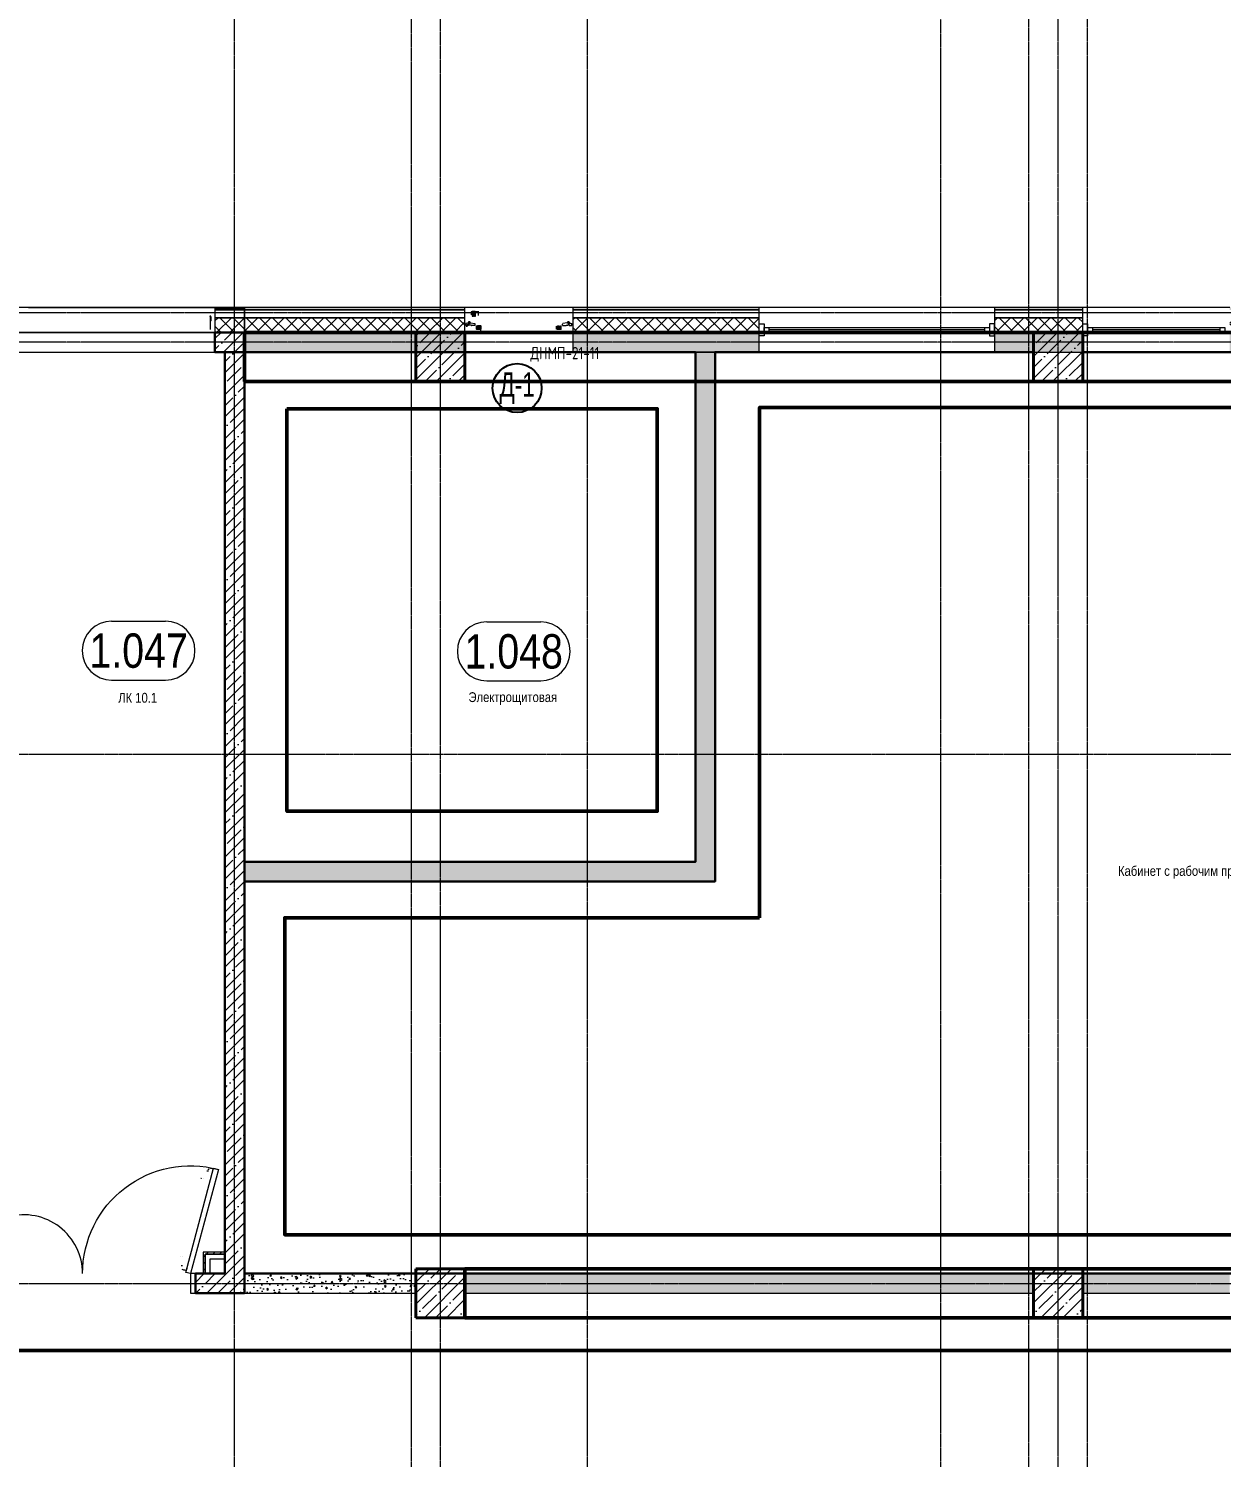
# Model space of a CAD drawing. Header units: millimetres. Extents: x -24360 to 609566, y -391049 to 148426.
# Drawn here: x 2099 to 14265, y 89125 to 103700 of the extents above; entities that cross this region are included whole.
import ezdxf
from ezdxf.enums import TextEntityAlignment as Align

# ---------------------------------------------------------------- set-up
doc = ezdxf.new("R2010")
doc.units = ezdxf.units.MM
for name, pattern in [('ACAD_ISO10W100', [18, 12, -3, 0, -3]), ('CENTER', [50.8, 31.75, -6.35, 6.35, -6.35]), ('CENTER2', [28.575, 19.05, -3.175, 3.175, -3.175]), ('HIDDEN2', [4.7625, 3.175, -1.5875])]:
    doc.linetypes.add(name, pattern=pattern)
doc.layers.get('Defpoints').update_dxf_attribs({"color": 140})
for name, color, linetype in [('001', 7, 'Continuous'), ('CENTER', 1, 'CENTER'), ('АР_Двери марка', 7, 'Continuous')]:
    doc.layers.add(name, color=color, linetype=linetype)
for name, color, linetype, lineweight in [('A-Wall-Open', 8, 'Continuous', 0), ('A-Wall_Материал_Газоблок_Контур', 250, 'Continuous', 0), ('Cen', 1, 'CENTER2', 13), ('DIM', 5, 'Continuous', 9), ('KONT', 7, 'Continuous', 35), ('OSN', 7, 'Continuous', 0), ('АР_Area', 5, 'Continuous', 5), ('АР_Двери_внутренние', 5, 'Continuous', 9), ('АР_Двери_внутренние_антипаника', 7, 'Continuous', 0), ('АР_Колонны', 70, 'Continuous', 30), ('АР_Окна', 4, 'Continuous', 5), ('АР_Стены ГКЛ', 1, 'Continuous', 15), ('АР_Стены ЖБ', 7, 'Continuous', 30), ('АР_Стены ПЕНОблок', 52, 'Continuous', 20), ('АР_Тонкая', 254, 'Continuous', 5), ('АР_Утеплитель', 31, 'Continuous', 0), ('АР_Штриховка', 8, 'Continuous', 0), ('Витражные конструкции', 252, 'Continuous', 15), ('Оси', 1, 'ACAD_ISO10W100', 13), ('осново', 7, 'Continuous', 30), ('РД_Отметка', 7, 'Continuous', 0), ('Штриховка', 7, 'Continuous', 30)]:
    doc.layers.add(name, color=color, linetype=linetype, lineweight=lineweight)
doc.layers.add('АР_Оси_РД_100', color=7, linetype='Continuous', lineweight=0, true_color=0x525252)
doc.layers.add('РД_Оси_100', color=7, linetype='Continuous', lineweight=0, true_color=0x525252)
doc.layers.add('КР_Балки-0.5', color=60, linetype='Continuous', lineweight=50, plot=False)
doc.layers.add('РД_Витраж_проем', color=80, linetype='Continuous', lineweight=0, plot=False)
doc.styles.add('Arial_Narrow_08', font='ARIALN.TTF', dxfattribs={"width": 0.8})
doc.styles.add('DIM', font='simplex.shx', dxfattribs={"width": 0.75})
doc.styles.add('style1', font='ARIALN.TTF')

# ---------------------------------------------------------------- blocks, each defined once
blk = doc.blocks.new('СОШ_2200_АР_ОСИ_М100_28.05.24')
at = {"layer": 'АР_Оси_РД_100', "linetype": 'CENTER2'}
for p, q in [((4200, -6155), (4200, 139938.679)), ((-5954.958, 96300), (119910, 96300)), ((-5954.958, 90900), (119910, 90900))]:
    blk.add_line(p, q, dxfattribs=at)
for points in [[(5849.555, 139938.679), (6000, 139538.679), (6000, -6194.559)], [(6300, -6195.83), (6300, 139538.679), (6450, 139938.679)], [(7800, -6155), (7800, 139938.679)], [(11400, 139938.679), (11400, -6155)], [(12000.12, -6155), (12300, -5755), (12300, 139538.679), (12000, 139938.679)], [(12600, -6155), (12600, 139938.679)], [(13200, -6155), (12900, -5755), (12900, 139538.679), (13220.167, 139939.357)], [(119910, 100950), (119410, 100800), (-5454.958, 100800), (-5954.958, 100950)], [(119910, 100350), (119410, 100500), (-5454.958, 100500), (-5954.958, 100350)]]:
    blk.add_lwpolyline(points, dxfattribs=at)
blk = doc.blocks.new('VS_5i5x45')
for p, q in [((-5, -4), (-5, 4)), ((-5, 4), (-5, 4)), ((-1, 4), (-5, 4)), ((-5, 0), (-5, 4)), ((-1, 3), (-5, 3)), ((-5, 0), (-5, -4)), ((-1, 3), (-3, 3)), ((-1, 5), (-1, 4)), ((-1, 5), (-1, 5)), ((-1, 5), (-1, 0)), ((-1, 0), (-1, 5)), ((-1, 3), (24, 3)), ((-1, 0), (-1, -5)), ((-1, -5), (-1, 0)), ((24, 3), (25, -3)), ((24, 2), (24, 3)), ((24, 2), (25, -2)), ((24, 2), (25, 2)), ((25, 2), (26, 3)), ((25, 2), (26, -2)), ((26, 3), (27, -3)), ((26, 2), (26, 3)), ((26, 2), (27, -2)), ((26, 2), (27, 2)), ((27, 3), (28, -3)), ((27, 2), (27, 3)), ((28, 2), (27, 3)), ((27, 2), (28, -2)), ((28, 2), (29, -2)), ((28, 2), (29, 2)), ((29, 3), (30, -3)), ((30, 2), (29, 3)), ((29, 2), (29, 3)), ((29, 2), (30, -2)), ((30, 2), (30, -2)), ((30, 2), (31, 2)), ((31, 3), (32, -3)), ((31, 2), (31, 3)), ((31, 2), (31, 3)), ((31, 2), (32, -2)), ((31, 2), (32, -2)), ((31, 2), (33, 2)), ((33, 3), (34, -3)), ((33, 2), (33, 3)), ((33, 2), (33, 3)), ((33, 2), (33, -2)), ((33, 2), (34, -2)), ((33, 2), (34, 2)), ((34, 2), (35, 3)), ((34, 2), (35, -2)), ((35, 3), (36, -3)), ((35, 2), (35, 3)), ((35, 2), (36, -2)), ((35, 2), (36, 2)), ((36, 3), (37, -3)), ((36, 2), (36, 3)), ((37, 2), (36, 3)), ((36, 2), (37, -2)), ((37, 2), (38, -2)), ((37, 2), (38, 2)), ((38, 3), (39, -3)), ((38, 2), (38, 3)), ((39, 2), (38, 3)), ((38, 2), (39, -2)), ((39, 2), (39, -2)), ((39, 2), (40, 2)), ((40, 3), (41, -3)), ((40, 2), (40, 3)), ((40, 2), (40, 3)), ((40, 2), (42, 1)), ((40, 2), (41, -1)), ((40, 2), (41, -2)), ((42, 1), (42, 2)), ((42, 1), (42, 2)), ((42, 2), (43, -2)), ((42, 1), (44, 0)), ((42, 1), (42, -1)), ((42, 1), (43, -1)), ((43, -1), (44, 0)), ((-1, -3), (-5, -3)), ((-5, -4), (-5, -4)), ((-1, -4), (-5, -4)), ((-1, -3), (25, -3)), ((-1, -5), (-1, -4)), ((-1, -5), (-1, -5)), ((25, -2), (25, -3)), ((25, -2), (26, -2)), ((26, -2), (27, -3)), ((27, -2), (28, -2)), ((27, -2), (27, -3)), ((29, -2), (28, -3)), ((28, -2), (28, -3)), ((29, -2), (30, -2)), ((30, -2), (32, -2)), ((30, -2), (30, -3)), ((30, -2), (30, -3)), ((32, -2), (33, -2)), ((32, -2), (32, -3)), ((32, -2), (32, -3)), ((33, -2), (34, -3)), ((34, -2), (35, -2)), ((34, -2), (34, -3)), ((35, -2), (36, -3)), ((36, -2), (37, -2)), ((36, -2), (36, -3)), ((37, -2), (37, -3)), ((38, -2), (37, -3)), ((38, -2), (39, -2)), ((39, -2), (40, -2)), ((39, -2), (39, -3)), ((39, -2), (39, -3)), ((40, -2), (41, -2)), ((41, -1), (42, -1)), ((41, -1), (41, -3)), ((41, -2), (41, -3)), ((42, -1), (43, -2)), ((43, -1), (43, -2))]:
    blk.add_line(p, q)
for centre, radius, start, end in [((-4, 4), 1.48, 144.0604, 216.6704), ((6, 0), 10.5, 166.9324, 182.0307), ((-1, 4), 1.07, 125.3093, 234.6907), ((6, 0), 7.97, 159.8247, 200.1753), ((6, 0), 10.5, 177.9693, 193.0676), ((-4, -4), 1.48, 143.3296, 215.9396), ((-1, -4), 1.07, 125.3093, 234.6907)]:
    blk.add_arc(centre, radius, start, end)
blk = doc.blocks.new('крышка пустая')
at = {"layer": 'Витражные конструкции', "const_width": 0.6}
blk.add_lwpolyline([(28, 36), (10, 36), (5, 39), (-6, 39), (-12, 36), (-28, 36)], dxfattribs=at)
at = {"layer": 'Оси', "color": 1}
blk.add_line((0, 6), (0, 54), dxfattribs=at)
at = {"layer": 'Витражные конструкции', "ltscale": 25, "xscale": -1, "rotation": 89.99999999999997}
blk.add_blockref('VS_5i5x45', (0, 41), dxfattribs=at)
blk = doc.blocks.new('01022_sp32mm')
at = {"layer": 'DIM'}
h = blk.add_hatch(dxfattribs=at)
h.set_pattern_fill('GLASS', color=256, scale=4.1, style=0)
h.set_pattern_definition([(45, (-2825.8216, -1233.269), (5e-16, 5.7982756), [4.1, -4.1]), (45, (-2823.792, -1232.3998), (5e-16, 5.7982756), [1.64, -6.56]), (45, (-2826.1127, -1232.3998), (5e-16, 5.7982756), [1.64, -6.56])])
h.paths.add_polyline_path([(44, 0), (11, 0), (13, -1, -1), (13, -1), (10, 0), (8, 0), (8, 0, -0.236068), (8, 0, -0.236068), (8, 0), (7, 0), (6, 0), (6, 0, -0.236068), (6, 0, -0.236068), (6, 0), (5, 0), (4, 0), (4, 0, -0.236068), (4, 0, -0.236068), (4, 0), (3, 0), (2, 0), (2, 0, -0.236068), (2, 0, -0.236068), (2, 0), (1, 0), (0, 0), (0, -5), (44, -5)])
h = blk.add_hatch(dxfattribs=at)
h.set_pattern_fill('GLASS', color=256, scale=4.1, style=0)
h.set_pattern_definition([(45, (-2825.8216, -1246.269), (5e-16, 5.7982756), [4.1, -4.1]), (45, (-2823.792, -1245.3998), (5e-16, 5.7982756), [1.64, -6.56]), (45, (-2826.1127, -1245.3998), (5e-16, 5.7982756), [1.64, -6.56])])
h.paths.add_polyline_path([(44, -13), (11, -13), (13, -14, -1), (13, -14), (10, -13), (8, -13), (8, -13, -0.236068), (8, -14, -0.236068), (8, -13), (7, -13), (6, -13), (6, -13, -0.236068), (6, -14, -0.236068), (6, -13), (5, -13), (4, -13), (4, -13, -0.236068), (4, -14, -0.236068), (4, -13), (3, -13), (2, -13), (2, -13, -0.236068), (2, -14, -0.236068), (2, -13), (1, -13), (0, -13), (0, -18), (44, -18)])
h = blk.add_hatch(dxfattribs=at)
h.set_pattern_fill('GLASS', color=256, scale=4.1, style=0)
h.set_pattern_definition([(45, (-2825.8216, -1260.269), (5e-16, 5.7982756), [4.1, -4.1]), (45, (-2823.792, -1259.3998), (5e-16, 5.7982756), [1.64, -6.56]), (45, (-2826.1127, -1259.3998), (5e-16, 5.7982756), [1.64, -6.56])])
h.paths.add_polyline_path([(44, -27), (11, -27), (13, -28, -1), (13, -28), (10, -27), (8, -27), (8, -27, -0.236068), (8, -28, -0.236068), (8, -27), (7, -27), (6, -27), (6, -27, -0.236068), (6, -28, -0.236068), (6, -27), (5, -27), (4, -27), (4, -27, -0.236068), (4, -28, -0.236068), (4, -27), (3, -27), (2, -27), (2, -27, -0.236068), (2, -28, -0.236068), (2, -27), (1, -27), (0, -27), (0, -32), (44, -32)])
for p, q in [((44, 0), (0, 0)), ((0, 0), (0, -5)), ((44, -5), (0, -5)), ((0, -5), (0, -13)), ((0, -13), (0, -18)), ((44, -13), (0, -13)), ((0, -18), (0, -26)), ((44, -18), (0, -18)), ((0, -26), (0, -32)), ((44, -26), (0, -26)), ((44, -32), (0, -32)), ((12, -5), (12, -13)), ((12, -18), (12, -26))]:
    blk.add_line(p, q)
at = {"layer": 'CENTER'}
blk.add_line((44, 0), (44, -32), dxfattribs=at)
at = {"layer": 'DIM'}
for p, q in [((12, -5), (0, -13)), ((0, -5), (12, -13)), ((0, -18), (12, -26)), ((12, -18), (0, -26))]:
    blk.add_line(p, q, dxfattribs=at)
blk = doc.blocks.new('petlia_dv')
for p, q in [((-60, 22), (-60, 11)), ((-60, 22), (-24, 22)), ((-60, 11), (-60, 9)), ((-60, 11), (-60, 11)), ((-13, -3), (-56, 4)), ((-21, 22), (-24, 22)), ((-21, 22), (-21, 19)), ((-21, 19), (-5, 19)), ((-5, 19), (0, 13)), ((-5, 19), (-3, 16)), ((8, 19), (-1, 15)), ((0, 13), (6, 13)), ((6, 13), (6, 12)), ((6, 12), (6, 12)), ((8, 22), (33, 22)), ((8, 22), (8, 19)), ((12, 4), (12, -5)), ((12, -2), (34, 4)), ((36, 22), (33, 22)), ((36, 7), (35, 7)), ((35, 7), (35, 6)), ((36, 22), (36, 7)), ((-13, -3), (-13, -5)), ((4, -13), (-5, -13)), ((-5, -13), (4, -13)), ((12, -2), (12, -5))]:
    blk.add_line(p, q)
for radius in [6, 5]:
    blk.add_circle((0, 0), radius)
for centre, radius, start, end in [((-55, 9), 5, 180, 260), ((4, 4), 8, 0, 80), ((33, 6), 2, 285, 0), ((-5, -5), 8, 180, 270), ((-5, -5), 8, 180, 270), ((4, -5), 8, 270, 0), ((4, -5), 8, 270, 0)]:
    blk.add_arc(centre, radius, start, end)
at = {"layer": '001'}
blk.add_line((-13, -3), (-13, -5), dxfattribs=at)
at = {"layer": 'Cen', "ltscale": 0.5}
blk.add_line((3, 0), (-3, 0), dxfattribs=at)
at = {"layer": 'Cen', "ltscale": 0.3}
blk.add_line((0, 3), (0, -3), dxfattribs=at)
blk = doc.blocks.new('дверь 72 в проем')
at = {"xscale": -1}
blk.add_blockref('01022_sp32mm', (-124, -33), dxfattribs=at)
at = {"layer": 'OSN'}
blk.add_blockref('petlia_dv', (-51, -94), dxfattribs=at)
blk = doc.blocks.new('дверь 72 открытая створка в проем')
for p, q in [((131, 0), (168, 0)), ((136, -72), (168, -72)), ((73, -179), (73, -211)), ((145, -174), (145, -211))]:
    blk.add_line(p, q)
at = {"layer": 'Cen', "linetype": 'CENTER', "ltscale": 5}
for p, q in [((168, 4), (168, -75)), ((149, -211), (71, -211))]:
    blk.add_line(p, q, dxfattribs=at)
at = {"layer": 'KONT', "ltscale": 10}
for p in [(19, -70), (35, -70)]:
    blk.add_line(p, (27, -70), dxfattribs=at)
blk.add_blockref('01022_sp32mm', (124, -33))
at = {"rotation": 270}
blk.add_blockref('01022_sp32mm', (112, -167), dxfattribs=at)
at = {"layer": 'OSN', "xscale": -1}
blk.add_blockref('petlia_dv', (51, -94), dxfattribs=at)
blk = doc.blocks.new('MOK-МаркаПом_овал_ареал')
for p, q in [((-2.75, 3), (2.75, 3)), ((-2.75, -3), (2.75, -3))]:
    blk.add_line(p, q)
for centre, radius, start, end in [((-2.75, 0), 3, 90, 270), ((2.75, 0), 3, 270, 90), ((-3.75, 0), 3.5, 0, 0.001)]:
    blk.add_arc(centre, radius, start, end)
at = {"color": 0, "style": 'style1'}
blk.add_attdef('АР-ПОМЕЩЕНИЕ:НОМЕР', text='', height=3.5, dxfattribs=at).set_placement((0, 0), align=Align.MIDDLE)
blk = doc.blocks.new('Марка позиции 2')
at = {"layer": 'Defpoints'}
blk.add_circle((0, 0), 2.5, dxfattribs=at)
at = {"color": 0, "linetype": 'ByBlock', "lineweight": -2, "style": 'Arial_Narrow_08', "width": 0.8}
blk.add_attdef('АР-ДВЕРЬ:марка', text='', height=2.5, dxfattribs=at).set_placement((0, 0), align=Align.MIDDLE)
at = {"layer": 'Defpoints', "color": 2, "linetype": 'ByBlock', "lineweight": -2, "style": 'DIM', "width": 0.75}
blk.add_attdef('АР-ДВЕРЬ:НАИМЕНОВАНИЕ', (1.36, 2.94), '', height=1.25, dxfattribs=at)

msp = doc.modelspace()

# ---------------------------------------------------------------- hatches: boundary and pattern name
at = {"layer": 'АР_Стены ГКЛ', "linetype": 'Continuous', "lineweight": 0, "true_color": 0x000000}
h = msp.add_hatch(dxfattribs=at)
h.set_pattern_fill('ANSI31', color=18, scale=15, angle=-5.6e-11, style=0)
h.paths.add_polyline_path([(3880.003, 91220), (3900.003, 91200), (4100, 91200), (4100, 91220)], flags=0)
h = msp.add_hatch(dxfattribs=at)
h.set_pattern_fill('ANSI31', color=18, scale=15, style=0)
h.paths.add_polyline_path([(3880.003, 91000), (3900.003, 91000), (3900.003, 91200), (3880.003, 91220)], flags=0)
at = {"layer": 'АР_Штриховка', "linetype": 'Continuous', "lineweight": 0, "true_color": 0x000000}
h = msp.add_hatch(dxfattribs=at)
h.set_pattern_fill('_U', color=18, style=0, pattern_type=0)
h.set_pattern_definition([(0, (0, 0), (0, 1), [])])
h.paths.add_polyline_path([(-357.318, 100855), (-332.308, 100830), (200, 100830), (200, 100855)], flags=0)
h.paths.add_polyline_path([(4000, 100855), (4000, 100830), (4300, 100830), (4300, 100855)], flags=0)
h = msp.add_hatch(dxfattribs=at)
h.set_pattern_fill('ANSI37', color=18, scale=30, style=0)
h.paths.add_polyline_path([(-252.274, 100750), (-102.212, 100600), (200, 100600), (200, 100750)], flags=0)
h.paths.add_polyline_path([(4000, 100750), (4000, 100600), (4300, 100600), (4300, 100750)], flags=0)
h = msp.add_hatch(dxfattribs=at)
h.set_pattern_fill('_U', color=18, style=0, pattern_type=0)
h.set_pattern_definition([(360, (-1e-09, 6e-11), (2e-14, 1), [])])
h.paths.add_polyline_path([(4300, 100855), (4300, 100830), (6550, 100830), (6550, 100855)], flags=0)
h.paths.add_polyline_path([(7650, 100855), (7650, 100830), (9550, 100830), (9550, 100855)], flags=0)
h.paths.add_polyline_path([(11950, 100855), (11950, 100830), (12850, 100830), (12850, 100855)], flags=0)
h.paths.add_polyline_path([(14350, 100855), (14350, 100830), (15250, 100830), (15250, 100855)], flags=0)
h.paths.add_polyline_path([(17650, 100855), (17650, 100830), (18550, 100830), (18550, 100855)], flags=0)
h.paths.add_polyline_path([(20050, 100855), (20050, 100830), (20950, 100830), (20950, 100855)], flags=0)
h.paths.add_polyline_path([(23350, 100855), (23350, 100830), (23900, 100830), (23900, 100855)], flags=0)
h = msp.add_hatch(dxfattribs=at)
h.set_pattern_fill('ANSI37', color=18, scale=30, angle=-1e-12, style=0)
h.paths.add_polyline_path([(4300, 100750), (4300, 100600), (6550, 100600), (6550, 100750)], flags=0)
h.paths.add_polyline_path([(7650, 100750), (7650, 100600), (9550, 100600), (9550, 100750)], flags=0)
h.paths.add_polyline_path([(11950, 100750), (11950, 100600), (12850, 100600), (12850, 100750)], flags=0)
h.paths.add_polyline_path([(14350, 100750), (14350, 100600), (15250, 100600), (15250, 100750)], flags=0)
h.paths.add_polyline_path([(17650, 100750), (17650, 100600), (18550, 100600), (18550, 100750)], flags=0)
h.paths.add_polyline_path([(20050, 100750), (20050, 100600), (20950, 100600), (20950, 100750)], flags=0)
h.paths.add_polyline_path([(23350, 100750), (23350, 100600), (23900, 100600), (23900, 100750)], flags=0)
at = {"layer": 'АР_Штриховка', "linetype": 'Continuous', "lineweight": 5, "true_color": 0x000000}
h = msp.add_hatch(dxfattribs=at)
h.set_pattern_fill('ANSI35', color=18, scale=25, angle=-360, style=0)
h.paths.add_polyline_path([(4000, 100600), (4000, 100400), (4300, 100400), (4300, 100600)], flags=0)
at = {"layer": 'АР_Штриховка', "linetype": 'Continuous', "lineweight": 0, "true_color": 0x000000}
h = msp.add_hatch(dxfattribs=at)
h.set_pattern_fill('AR-CONC', color=18, angle=-1e-12, style=0)
h.paths.add_polyline_path([(4300, 100600), (4300, 100400), (6550, 100400), (6550, 100600)], flags=0)
h.paths.add_polyline_path([(7650, 100600), (7650, 100400), (9550, 100400), (9550, 100600)], flags=0)
h.paths.add_polyline_path([(11950, 100600), (11950, 100400), (12850, 100400), (12850, 100600)], flags=0)
h.paths.add_polyline_path([(14350, 100600), (14350, 100400), (15250, 100400), (15250, 100600)], flags=0)
h.paths.add_polyline_path([(17650, 100600), (17650, 100400), (18550, 100400), (18550, 100600)], flags=0)
h.paths.add_polyline_path([(20050, 100600), (20050, 100400), (20950, 100400), (20950, 100600)], flags=0)
h.paths.add_polyline_path([(23350, 100600), (23350, 100400), (23900, 100400), (23900, 100600)], flags=0)
at = {"layer": 'АР_Штриховка', "linetype": 'Continuous', "lineweight": 5, "true_color": 0x000000}
h = msp.add_hatch(dxfattribs=at)
h.set_pattern_fill('ANSI35', color=18, scale=25, style=0)
h.paths.add_polyline_path([(6050, 100100), (6550, 100100), (6550, 100600), (6050, 100600)], flags=0)
h = msp.add_hatch(dxfattribs=at)
h.set_pattern_fill('ANSI35', color=18, scale=25, style=0)
h.paths.add_polyline_path([(12350, 100100), (12850, 100100), (12850, 100600), (12350, 100600)], flags=0)
h = msp.add_hatch(dxfattribs=at)
h.set_pattern_fill('ANSI35', color=18, scale=25, angle=-360, style=0)
h.paths.add_polyline_path([(4300, 100400), (4100, 100400), (4100, 91000), (4300, 90800)], flags=0)
at = {"layer": 'АР_Штриховка', "linetype": 'Continuous', "lineweight": 0, "true_color": 0x000000}
h = msp.add_hatch(dxfattribs=at)
h.set_pattern_fill('AR-CONC', color=18, angle=-315, style=0)
h.paths.add_polyline_path([(9100, 100400), (8900, 100400), (8900, 95200), (9100, 95000)], flags=0)
h = msp.add_hatch(dxfattribs=at)
h.set_pattern_fill('AR-CONC', color=18, angle=405, style=0)
h.paths.add_polyline_path([(9100, 95000), (8900, 95200), (4300, 95200), (4300, 95000)], flags=0)
at = {"layer": 'АР_Штриховка', "linetype": 'Continuous', "lineweight": 5, "true_color": 0x000000}
h = msp.add_hatch(dxfattribs=at)
h.set_pattern_fill('ANSI35', color=18, scale=25, style=0)
h.paths.add_polyline_path([(4300, 90800), (4100, 91000), (3800, 91000), (3800, 90800)], flags=0)
h.paths.add_polyline_path([(2000, 90800), (2000, 91000), (100, 91000), (-100, 90800)], flags=0)
at = {"layer": 'АР_Штриховка', "linetype": 'Continuous', "lineweight": 0, "true_color": 0x000000}
h = msp.add_hatch(dxfattribs=at)
h.set_pattern_fill('AR-CONC', color=18, angle=45, style=0)
h.paths.add_polyline_path([(6050, 90800), (6050, 91000), (4300, 91000), (4300, 90800)], flags=0)
at = {"layer": 'АР_Штриховка', "linetype": 'Continuous', "lineweight": 5, "true_color": 0x000000}
h = msp.add_hatch(dxfattribs=at)
h.set_pattern_fill('ANSI35', color=18, scale=25, style=0)
h.paths.add_polyline_path([(6050, 90550), (6550, 90550), (6550, 91050), (6050, 91050)], flags=0)
at = {"layer": 'АР_Штриховка', "linetype": 'Continuous', "lineweight": 0, "true_color": 0x000000}
h = msp.add_hatch(dxfattribs=at)
h.set_pattern_fill('AR-CONC', color=18, angle=45, style=0)
h.paths.add_polyline_path([(12350, 90800), (12350, 91000), (6550, 91000), (6550, 90800)], flags=0)
at = {"layer": 'АР_Штриховка', "linetype": 'Continuous', "lineweight": 5, "true_color": 0x000000}
h = msp.add_hatch(dxfattribs=at)
h.set_pattern_fill('ANSI35', color=18, scale=25, style=0)
h.paths.add_polyline_path([(12350, 90550), (12850, 90550), (12850, 91050), (12350, 91050)], flags=0)
at = {"layer": 'АР_Штриховка', "linetype": 'Continuous', "lineweight": 0, "true_color": 0x000000}
h = msp.add_hatch(dxfattribs=at)
h.set_pattern_fill('AR-CONC', color=18, angle=45, style=0)
h.paths.add_polyline_path([(18050, 90800), (18050, 91000), (17250, 91000), (17250, 90800)], flags=0)
h.paths.add_polyline_path([(14350, 90800), (14350, 91000), (12850, 91000), (12850, 90800)], flags=0)

# ---------------------------------------------------------------- linework, layer by layer
at = {"color": 2, "lineweight": 50}
msp.add_lwpolyline([(4733.707, 99822), (8511, 99822), (8511, 95716), (4733.707, 95716)], close=True, dxfattribs=at)
for points in [[(9555, 94630), (9555, 99835), (17531, 99835), (17531, 91396), (9555, 91396)], [(9555, 94630), (4711, 94630), (4711, 91396), (9555, 91396)], [(13403, 90216), (824, 90216), (824, 88961), (13403, 88961)], [(13403, 90216), (27133, 90216), (27133, 86379)]]:
    msp.add_lwpolyline(points, dxfattribs=at)
at = {"layer": 'A-Wall-Open', "color": 18, "linetype": 'Continuous', "lineweight": 0, "true_color": 0x000000}
for p, q in [((2100, 100855), (4000, 100855)), ((7650, 100855), (6550, 100855)), ((1800, 100600), (4000, 100600)), ((2100, 100600), (4000, 100600)), ((1800, 100400), (4000, 100400)), ((7650, 100400), (6550, 100400))]:
    msp.add_line(p, q, dxfattribs=at)
at = {"layer": 'A-Wall_Материал_Газоблок_Контур', "color": 18, "linetype": 'Continuous', "lineweight": 0, "true_color": 0x000000}
for p, q in [((11950, 100855), (9550, 100855)), ((14350, 100855), (12850, 100855)), ((9550, 100400), (11950, 100400)), ((12850, 100400), (14350, 100400))]:
    msp.add_line(p, q, dxfattribs=at)
at = {"layer": 'АР_Двери_внутренние', "color": 18, "linetype": 'Continuous', "lineweight": 9, "true_color": 0x000000}
for points in [[(3750, 91000), (3701.704, 91012.941), (3986.405, 92075.459), (4034.701, 92062.518)], [(3750, 90800), (3800, 90800), (3800, 91000), (3750, 91000)]]:
    msp.add_lwpolyline(points, close=True, dxfattribs=at)
at = {"layer": 'АР_Двери_внутренние', "color": 18, "linetype": 'Continuous', "lineweight": 9, "true_color": 0x000000, "extrusion": (0, 0, -1)}
msp.add_arc((-3750, 91000), 1100, 0, 105, dxfattribs=at)
at = {"layer": 'АР_Двери_внутренние', "color": 18, "linetype": 'Continuous', "lineweight": 9, "true_color": 0x000000}
msp.add_arc((2050, 91000), 600, 0, 105, dxfattribs=at)
at = {"layer": 'АР_Двери_внутренние_антипаника', "color": 18, "linetype": 'Continuous', "true_color": 0x000000}
for centre, radius, start, end in [((3858.41, 91972.797), 1, 164.9951475, 254.9951475), ((4243.919, 92994.523), 1000, 250.8735675, 251.6869075), ((3732.402, 91098.901), 1000, 75.9574575, 78.0732775), ((3882.042, 91966.462), 1, 254.9951475, 344.9951475), ((3644.857, 91176.08), 1, 74.9951475, 164.9951475), ((3668.49, 91169.745), 1, 344.9951475, 74.9951475), ((3467.673, 90098.514), 1000, 78.3033875, 79.1167275), ((3972.819, 91995.844), 1000, 251.9170175, 254.0328375)]:
    msp.add_arc(centre, radius, start, end, dxfattribs=at)
for p in [(3933.109, 92061.481), (3711.502, 91049.51)]:
    msp.add_point(p, dxfattribs=at)
at = {"layer": 'АР_Колонны', "color": 18, "linetype": 'HIDDEN2', "lineweight": 25, "true_color": 0x000000}
for p, q in [((6050, 100600), (6550, 100600)), ((6050, 100100), (6050, 100600)), ((6550, 100600), (6550, 100100)), ((12350, 100600), (12850, 100600)), ((12350, 100100), (12350, 100600)), ((12850, 100600), (12850, 100100)), ((6550, 100100), (6050, 100100)), ((12850, 100100), (12350, 100100)), ((6050, 91050), (6550, 91050)), ((6050, 90550), (6050, 91050)), ((6550, 91050), (6550, 90550)), ((12350, 91050), (12850, 91050)), ((12350, 90550), (12350, 91050)), ((12850, 91050), (12850, 90550)), ((6550, 90550), (6050, 90550)), ((12850, 90550), (12350, 90550))]:
    msp.add_line(p, q, dxfattribs=at)
at = {"layer": 'АР_Колонны', "color": 18, "linetype": 'Continuous', "lineweight": 30, "true_color": 0x000000}
for p, q in [((6550, 100600), (6050, 100600)), ((6050, 100600), (6050, 100100)), ((6550, 100100), (6550, 100600)), ((12850, 100600), (12350, 100600)), ((12350, 100600), (12350, 100100)), ((12850, 100100), (12850, 100600)), ((6050, 100100), (6550, 100100)), ((12350, 100100), (12850, 100100)), ((6550, 91050), (6050, 91050)), ((6050, 91050), (6050, 90550)), ((6550, 90550), (6550, 91050)), ((12850, 91050), (12350, 91050)), ((12350, 91050), (12350, 90550)), ((12850, 90550), (12850, 91050)), ((6050, 90550), (6550, 90550)), ((12350, 90550), (12850, 90550))]:
    msp.add_line(p, q, dxfattribs=at)
at = {"layer": 'АР_Окна', "color": 18, "linetype": 'Continuous', "lineweight": 5, "true_color": 0x000000}
for p, q in [((11950, 100855), (9550, 100855)), ((14350, 100855), (12850, 100855)), ((9650, 100652.5), (9650, 100602.5)), ((11850, 100627.5), (9650, 100627.5)), ((11850, 100652.5), (11850, 100602.5)), ((12950, 100652.5), (12950, 100602.5)), ((14250, 100627.5), (12950, 100627.5)), ((14250, 100652.5), (14250, 100602.5)), ((11950, 100400), (9550, 100400)), ((14350, 100400), (12850, 100400))]:
    msp.add_line(p, q, dxfattribs=at)
for points in [[(9600, 100567.5), (9550, 100567.5), (9550, 100687.5), (9600, 100687.5)], [(11900, 100652.5), (11900, 100602.5), (9600, 100602.5), (9600, 100652.5)], [(11900, 100567.5), (11950, 100567.5), (11950, 100687.5), (11900, 100687.5)], [(12900, 100567.5), (12850, 100567.5), (12850, 100687.5), (12900, 100687.5)], [(14300, 100652.5), (14300, 100602.5), (12900, 100602.5), (12900, 100652.5)]]:
    msp.add_lwpolyline(points, close=True, dxfattribs=at)
at = {"layer": 'АР_Стены ГКЛ', "color": 18, "linetype": 'Continuous', "lineweight": 5, "true_color": 0x000000}
for p, q in [((4100, 91220), (3880.003, 91220)), ((3880.003, 91220), (3880.003, 91000)), ((4100, 91200), (3900.003, 91200)), ((3900.003, 91200), (4100, 91200)), ((3900.003, 91200), (3900.003, 91000)), ((3900.003, 91000), (3900.003, 91200)), ((3950.003, 91150), (4100, 91150)), ((3950.003, 91000), (3950.003, 91150)), ((4100, 91200), (4100, 91220)), ((4100, 91150), (4100, 91200)), ((3880.003, 91000), (3900.003, 91000)), ((3900.003, 91000), (3950.003, 91000))]:
    msp.add_line(p, q, dxfattribs=at)
at = {"layer": 'АР_Стены ЖБ', "color": 18, "linetype": 'Continuous', "lineweight": 30, "true_color": 0x000000}
for p, q in [((4000, 100600), (4000, 100400)), ((4300, 100600), (4000, 100600)), ((4300, 100400), (4300, 100600)), ((4000, 100400), (4300, 100400)), ((4300, 100400), (4100, 100400)), ((4100, 100400), (4100, 91000)), ((4300, 90800), (4300, 100400)), ((4100, 91000), (3800, 91000)), ((3800, 91000), (3800, 90800)), ((3800, 90800), (4300, 90800))]:
    msp.add_line(p, q, dxfattribs=at)
at = {"layer": 'АР_Стены ЖБ', "color": 18, "linetype": 'Continuous', "lineweight": 40, "true_color": 0x000000}
for p, q in [((6550, 100600), (6050, 100600)), ((6050, 100600), (6050, 100100)), ((6550, 100100), (6550, 100600)), ((12850, 100600), (12350, 100600)), ((12350, 100600), (12350, 100100)), ((12850, 100100), (12850, 100600)), ((6050, 100100), (6550, 100100)), ((12350, 100100), (12850, 100100)), ((6550, 91050), (6050, 91050)), ((6050, 91050), (6050, 90550)), ((6550, 90550), (6550, 91050)), ((12850, 91050), (12350, 91050)), ((12350, 91050), (12350, 90550)), ((12850, 90550), (12850, 91050)), ((6050, 90550), (6550, 90550)), ((12350, 90550), (12850, 90550))]:
    msp.add_line(p, q, dxfattribs=at)
at = {"layer": 'АР_Стены ПЕНОблок', "color": 18, "linetype": 'Continuous', "lineweight": 20, "true_color": 0x000000}
for p, q in [((4300, 100600), (4300, 100400)), ((6550, 100600), (4300, 100600)), ((6550, 100400), (6550, 100600)), ((7650, 100600), (7650, 100400)), ((9550, 100600), (7650, 100600)), ((9550, 100400), (9550, 100600)), ((11950, 100600), (11950, 100400)), ((12850, 100600), (11950, 100600)), ((12850, 100400), (12850, 100600)), ((4300, 100400), (6550, 100400)), ((7650, 100400), (9550, 100400)), ((9100, 100400), (8900, 100400)), ((8900, 100400), (8900, 95200)), ((9100, 95000), (9100, 100400)), ((11950, 100400), (12850, 100400)), ((8900, 95200), (4300, 95200)), ((4300, 95200), (4300, 95000)), ((4300, 95000), (9100, 95000)), ((6050, 91000), (4300, 91000)), ((4300, 91000), (4300, 90800)), ((6050, 90800), (6050, 91000)), ((12350, 91000), (6550, 91000)), ((6550, 91000), (6550, 90800)), ((12350, 90800), (12350, 91000)), ((14350, 91000), (12850, 91000)), ((12850, 91000), (12850, 90800)), ((4300, 90800), (6050, 90800)), ((6550, 90800), (12350, 90800)), ((12850, 90800), (14350, 90800))]:
    msp.add_line(p, q, dxfattribs=at)
at = {"layer": 'АР_Тонкая', "color": 18, "linetype": 'Continuous', "lineweight": 5, "true_color": 0x000000}
for p, q in [((4000, 100855), (4000, 100830)), ((4300, 100855), (4000, 100855)), ((4000, 100830), (4000, 100750)), ((4300, 100830), (4000, 100830)), ((4000, 100830), (4300, 100830)), ((4000, 100750), (4300, 100750)), ((4300, 100855), (4300, 100830)), ((6550, 100855), (4300, 100855)), ((4300, 100830), (4300, 100855)), ((4300, 100830), (4300, 100750)), ((6550, 100830), (4300, 100830)), ((4300, 100830), (6550, 100830)), ((4300, 100750), (4300, 100830)), ((4300, 100750), (6550, 100750)), ((6550, 100830), (6550, 100855)), ((6550, 100750), (6550, 100830)), ((7650, 100855), (7650, 100830)), ((9550, 100855), (7650, 100855)), ((7650, 100830), (7650, 100750)), ((9550, 100830), (7650, 100830)), ((7650, 100830), (9550, 100830)), ((7650, 100750), (9550, 100750)), ((9550, 100830), (9550, 100855)), ((9550, 100750), (9550, 100830)), ((11950, 100855), (11950, 100830)), ((12850, 100855), (11950, 100855)), ((11950, 100830), (11950, 100750)), ((12850, 100830), (11950, 100830)), ((11950, 100830), (12850, 100830)), ((11950, 100750), (12850, 100750)), ((12850, 100830), (12850, 100855)), ((12850, 100750), (12850, 100830))]:
    msp.add_line(p, q, dxfattribs=at)
at = {"layer": 'АР_Утеплитель', "color": 18, "linetype": 'Continuous', "lineweight": 0, "true_color": 0x000000}
for p, q in [((4000, 100750), (4000, 100600)), ((4300, 100750), (4000, 100750)), ((4300, 100750), (4300, 100600)), ((6550, 100750), (4300, 100750)), ((4300, 100600), (4300, 100750)), ((6550, 100600), (6550, 100750)), ((7650, 100750), (7650, 100600)), ((9550, 100750), (7650, 100750)), ((9550, 100600), (9550, 100750)), ((11950, 100750), (11950, 100600)), ((12850, 100750), (11950, 100750)), ((12850, 100600), (12850, 100750)), ((4000, 100600), (4300, 100600)), ((4300, 100600), (6550, 100600)), ((7650, 100600), (9550, 100600)), ((11950, 100600), (12850, 100600))]:
    msp.add_line(p, q, dxfattribs=at)
at = {"layer": 'КР_Балки-0.5', "color": 18, "ltscale": 200, "true_color": 0x000000}
for p, q in [((4300, 100600), (23900, 100600)), ((4300, 100100), (4300, 100600)), ((4300, 100600), (23900, 100600)), ((4300, 100100), (4300, 100600)), ((23900, 100100), (4300, 100100)), ((23900, 100100), (4300, 100100)), ((6550, 91050), (23900, 91050)), ((6550, 90550), (6550, 91050)), ((6550, 91050), (23900, 91050)), ((6550, 90550), (6550, 91050)), ((23900, 90550), (6550, 90550)), ((23900, 90550), (6550, 90550))]:
    msp.add_line(p, q, dxfattribs=at)
at = {"layer": 'осново'}
msp.add_lwpolyline([(8900, 100400), (4300, 100400), (4300, 95200), (8900, 95200)], close=True, dxfattribs=at)
at = {"layer": 'РД_Витраж_проем', "color": 18, "linetype": 'Continuous', "lineweight": 0, "true_color": 0x000000}
for p, q in [((4000, 100855), (200, 100855)), ((4000, 100600), (200, 100600))]:
    msp.add_line(p, q, dxfattribs=at)
at = {"layer": 'РД_Отметка', "color": 18, "true_color": 0x000000}
msp.add_lwpolyline([(3955.007, 100629.579), (3955.007, 100771.731)], dxfattribs=at)
at = {"layer": 'Штриховка'}
msp.add_lwpolyline([(4300, 91000), (4300, 95000), (9100, 95000), (9100, 100400), (12350, 100400), (12350, 100100), (12850, 100100), (12850, 100400), (18050, 100400), (18050, 91050), (18050, 91000)], close=True, dxfattribs=at)

# ---------------------------------------------------------------- block references
at = {"layer": 'АР_Area', "color": 18, "linetype": 'Continuous', "lineweight": 5, "true_color": 0x000000}
ref = msp.add_blockref('MOK-МаркаПом_овал_ареал', (3221.404, 97355.074), dxfattribs=dict(at, xscale=100, yscale=100, zscale=100))
ref.add_attrib('АР-ПОМЕЩЕНИЕ:НОМЕР', '1.047', dxfattribs={"layer": '0', "color": 0, "height": 350, "style": 'style1'}).set_placement((3221.404, 97355.074), align=Align.MIDDLE)
ref.add_attrib('АР-ПОМЕЩЕНИЕ:НАИМЕНОВАНИЕ', 'ЛК 10.1', dxfattribs={"layer": 'Defpoints', "color": 2, "height": 100, "style": 'style1'}).set_placement((3211.989, 96873.681), align=Align.MIDDLE)
ref = msp.add_blockref('MOK-МаркаПом_овал_ареал', (7047.034, 97347.369), dxfattribs=dict(at, xscale=100, yscale=100, zscale=100))
ref.add_attrib('АР-ПОМЕЩЕНИЕ:НОМЕР', '1.048', dxfattribs={"layer": '0', "color": 0, "height": 350, "style": 'style1'}).set_placement((7047.034, 97347.369), align=Align.MIDDLE)
ref.add_attrib('АР-ПОМЕЩЕНИЕ:НАИМЕНОВАНИЕ', 'Электрощитовая', dxfattribs={"layer": 'Defpoints', "color": 2, "height": 100, "style": 'style1'}).set_placement((7037.618, 96865.976), align=Align.MIDDLE)
ref = msp.add_blockref('MOK-МаркаПом_овал_ареал', (15043.52, 95577.689), dxfattribs=dict(at, xscale=100, yscale=100, zscale=100))
ref.add_attrib('АР-ПОМЕЩЕНИЕ:НОМЕР', '1.049', dxfattribs={"layer": '0', "color": 0, "height": 350, "style": 'style1'}).set_placement((15043.52, 95577.689), align=Align.MIDDLE)
ref.add_attrib('АР-ПОМЕЩЕНИЕ:НАИМЕНОВАНИЕ', 'Кабинет с рабочим пространством для учителей (начальная школа)', dxfattribs={"layer": 'Defpoints', "color": 2, "height": 100, "style": 'style1'}).set_placement((15034.104, 95096.296), align=Align.MIDDLE)
at = {"layer": 'АР_Двери марка', "color": 18, "linetype": 'Continuous', "lineweight": -3, "true_color": 0x000000, "xscale": 100, "yscale": 100, "zscale": 100}
msp.add_blockref('Марка позиции 2', (7081.787, 100033.198), dxfattribs=at).add_auto_attribs({'АР-ДВЕРЬ:НАИМЕНОВАНИЕ': 'ДНМП-21-11', 'АР-ДВЕРЬ:марка': 'Д-1'})
at = {"layer": 'Витражные конструкции', "color": 18, "ltscale": 35, "true_color": 0x000000}
msp.add_blockref('крышка пустая', (3955.007, 100718), dxfattribs=at)
at = {"layer": 'Витражные конструкции', "color": 18, "ltscale": 4, "true_color": 0x000000, "xscale": -1, "rotation": 180}
for name, p in [('дверь 72 открытая створка в проем', (6542.508, 100600)), ('дверь 72 в проем', (7656.508, 100600))]:
    msp.add_blockref(name, p, dxfattribs=at)
at = {"layer": 'РД_Оси_100'}
msp.add_blockref('СОШ_2200_АР_ОСИ_М100_28.05.24', (0, 0), dxfattribs=at)

doc.saveas('drawing.dxf')
